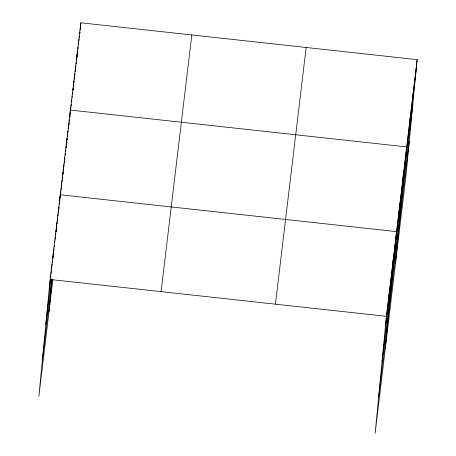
<?xml version="1.0" encoding="UTF-8"?>
<svg xmlns="http://www.w3.org/2000/svg" width="456" height="456" viewBox="0 0 456 456"><rect width="100%" height="100%" fill="white"/><g stroke="black" fill="none" stroke-linecap="round" stroke-linejoin="round"><path stroke-width="0.68" d="M417.132 59.651L386.403 316.333L375.151 433.2L405.88 176.518L417.132 59.651L80.849 22.8L50.12 279.482L38.868 396.349L52.81 279.881M52.793 258.58L53.5 251.25M56.048 231.676L56.305 229.015M56.43 227.681L56.88 223.012M49.009 311.642L52.087 279.636M58.892 208.979L59.029 207.588M59.491 202.777L59.36 204.111L59.531 202.698M59.616 201.444L60.26 194.78L396.543 231.631L385.291 348.492M62.871 174.54L63.127 171.878M63.253 170.544L63.64 166.543M67.021 138.31L66.12 147.641L66.376 145.521M68.964 124.972L69.101 123.582M69.301 121.49L69.5 119.404L69.249 121.524M69.694 117.403L70.401 110.073L406.684 146.923L395.432 263.79M73.177 88.316L72.983 90.316L73.154 88.931M73.308 86.982L73.883 80.98M77.366 51.893L76.534 60.557L76.802 58.453M79.412 37.7L79.549 36.309M79.817 33.522L79.948 32.131L79.783 33.516M80.142 30.13L80.849 22.8M388.882 297.432L389.783 288.101M392.263 269.194L393.163 259.863M399.028 212.724L399.923 203.393M402.409 184.492L403.303 175.161M409.271 127.167L410.166 117.83M412.754 98.074L413.649 88.743M49.219 288.819L50.405 278.935M50.57 277.522L50.827 275.407M50.998 273.993L51.334 271.172M51.505 269.758L51.756 267.638M51.927 266.23L52.178 264.109M52.349 262.696L52.6 260.581M52.856 258.461L53.107 256.346M53.278 254.932L53.614 252.111M53.785 250.697L54.036 248.583M54.207 247.169L54.458 245.054M54.714 242.934L54.965 240.814M55.136 239.406L55.393 237.285M55.558 235.877L55.894 233.05M56.065 231.642L56.322 229.522M56.487 228.108L56.743 225.994M56.994 223.873L57.251 221.758M57.416 220.345L57.673 218.23M57.923 216.11L58.18 213.995M58.345 212.581L58.602 210.461M58.773 209.053L59.023 206.933M59.702 201.29L59.953 199.169M60.124 197.756L60.46 194.934M60.631 193.521L60.882 191.406M61.053 189.992L61.303 187.878M61.474 186.464L61.811 183.643M61.982 182.229L62.233 180.109M62.404 178.701L62.74 175.873M62.911 174.466L63.167 172.345M63.333 170.932L63.589 168.817M63.754 167.403L64.096 164.582M64.262 163.168L64.518 161.053M64.684 159.64L64.94 157.519M65.191 155.405L65.447 153.284M65.613 151.876L65.869 149.756M66.547 144.113L66.798 141.993M67.055 139.878L67.22 138.464M67.477 136.344L67.727 134.229M67.898 132.816L68.149 130.701M68.406 128.581L68.656 126.466M68.828 125.052L69.078 122.932M69.751 117.329L70.002 115.248M70.167 113.863L70.412 111.788M70.663 109.708L70.914 107.627M71.079 106.242L71.33 104.167M71.575 102.087L71.826 100.012M72.071 97.932L72.242 96.547M72.487 94.472L72.738 92.391M73.399 86.851L73.65 84.77M73.815 83.385L74.066 81.31M74.311 79.23L74.562 77.155M74.727 75.77L74.978 73.69M75.223 71.615L75.474 69.534M75.639 68.149L75.89 66.069M76.135 63.994L76.386 61.913M76.967 57.068L77.298 54.298M77.463 52.913L77.714 50.833M77.959 48.758L78.21 46.677M78.46 44.597L78.626 43.212M78.871 41.137L79.122 39.056M79.287 37.671L79.538 35.596M45.805 324.301L51.214 279.123M42.283 360.861L52.087 278.981M161.093 291.646L191.822 34.958M275.43 304.175L306.158 47.492M385.502 325.669L416.237 68.981M382.088 361.152L412.817 104.47M378.565 397.712L409.3 141.029M50.12 279.482L386.403 316.333"/></g></svg>
